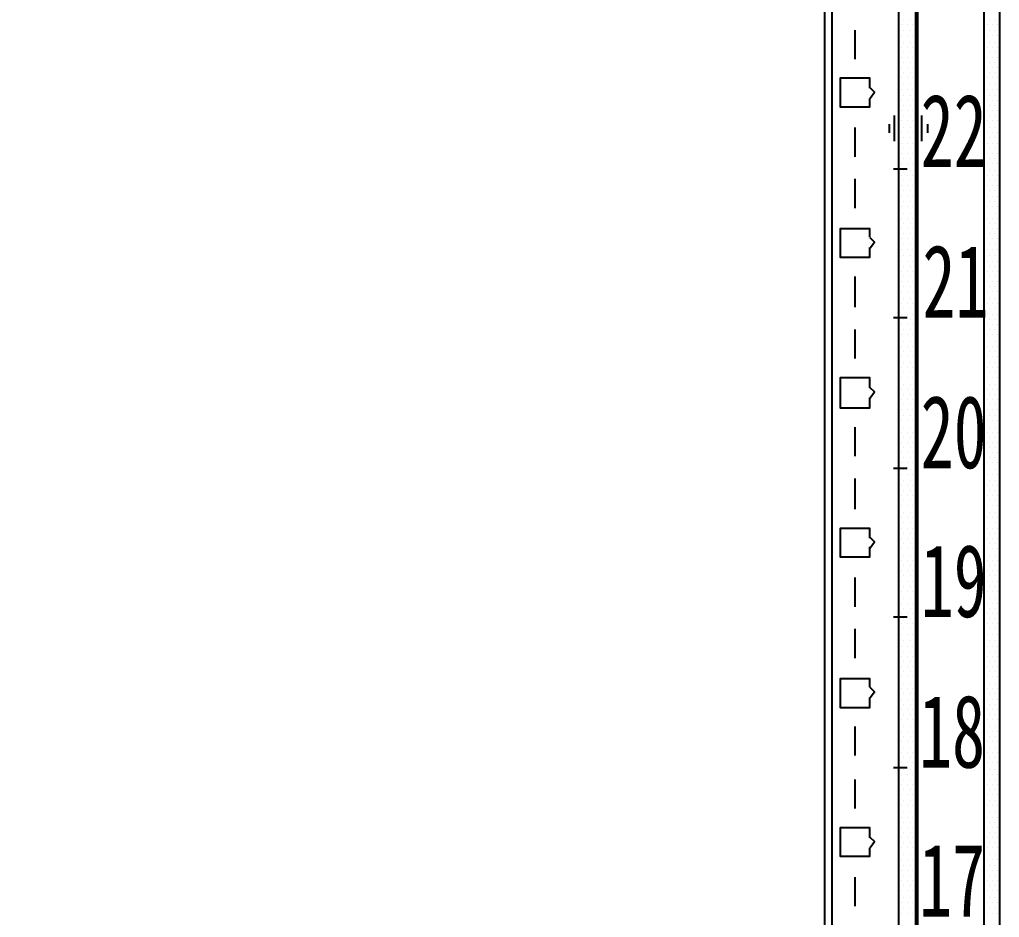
# Model space of a CAD drawing. Header units: metres. Extents: x 17 to 1264, y 17 to 859.
# Drawn here: x 468.4 to 550.9, y 298.6 to 374.1 of the extents above; entities that cross this region are included whole.
import ezdxf

# ---------------------------------------------------------------- set-up
doc = ezdxf.new("R2010")
doc.units = ezdxf.units.M
for name, color, linetype in [('LINES', 7, 'Continuous'), ('POLYLINES', 4, 'Continuous'), ('RECTS', 7, 'Continuous'), ('TEXTS', 3, 'Continuous')]:
    doc.layers.add(name, color=color, linetype=linetype)

msp = doc.modelspace()

# ---------------------------------------------------------------- linework, layer by layer
at = {"layer": 'LINES'}
for p, q in [((536.25, 96.77), (536.25, 692.06)), ((542.87, 374.11), (542.87, 374.11)), ((543.45, 374.11), (543.45, 374.11)), ((543.88, 374.11), (543.88, 374.11)), ((549.64, 374.11), (549.64, 374.11)), ((550.07, 374.11), (550.07, 374.11)), ((550.65, 374.11), (550.65, 374.11)), ((538.77, 373.25), (538.77, 370.8)), ((542.73, 373.68), (542.73, 373.68)), ((542.87, 373.25), (542.87, 373.25)), ((543.16, 373.68), (543.16, 373.68)), ((543.45, 373.25), (543.45, 373.25)), ((543.59, 373.68), (543.59, 373.68)), ((543.88, 373.25), (543.88, 373.25)), ((549.64, 373.25), (549.64, 373.25)), ((549.93, 373.68), (549.93, 373.68)), ((550.07, 373.25), (550.07, 373.25)), ((550.36, 373.68), (550.36, 373.68)), ((550.65, 373.25), (550.65, 373.25)), ((550.79, 373.68), (550.79, 373.68)), ((542.73, 372.82), (542.73, 372.82)), ((542.87, 372.24), (542.87, 372.24)), ((543.16, 372.82), (543.16, 372.82)), ((543.45, 372.24), (543.45, 372.24)), ((543.59, 372.82), (543.59, 372.82)), ((543.88, 372.24), (543.88, 372.24)), ((549.64, 372.24), (549.64, 372.24)), ((549.93, 372.82), (549.93, 372.82)), ((550.07, 372.24), (550.07, 372.24)), ((550.36, 372.82), (550.36, 372.82)), ((550.65, 372.24), (550.65, 372.24)), ((550.79, 372.82), (550.79, 372.82)), ((542.73, 371.81), (542.73, 371.81)), ((542.87, 371.38), (542.87, 371.38)), ((543.16, 371.81), (543.16, 371.81)), ((543.45, 371.38), (543.45, 371.38)), ((543.59, 371.81), (543.59, 371.81)), ((543.88, 371.38), (543.88, 371.38)), ((549.64, 371.38), (549.64, 371.38)), ((549.93, 371.81), (549.93, 371.81)), ((550.07, 371.38), (550.07, 371.38)), ((550.36, 371.81), (550.36, 371.81)), ((550.65, 371.38), (550.65, 371.38)), ((550.79, 371.81), (550.79, 371.81)), ((542.73, 370.94), (542.73, 370.94)), ((542.87, 370.51), (542.87, 370.51)), ((543.16, 370.94), (543.16, 370.94)), ((543.45, 370.51), (543.45, 370.51)), ((543.59, 370.94), (543.59, 370.94)), ((543.88, 370.51), (543.88, 370.51)), ((549.64, 370.51), (549.64, 370.51)), ((549.93, 370.94), (549.93, 370.94)), ((550.07, 370.51), (550.07, 370.51)), ((550.36, 370.94), (550.36, 370.94)), ((550.65, 370.51), (550.65, 370.51)), ((550.79, 370.94), (550.79, 370.94)), ((542.73, 370.08), (542.73, 370.08)), ((542.87, 369.65), (542.87, 369.65)), ((543.16, 370.08), (543.16, 370.08)), ((543.45, 369.65), (543.45, 369.65)), ((543.59, 370.08), (543.59, 370.08)), ((543.88, 369.65), (543.88, 369.65)), ((549.64, 369.65), (549.64, 369.65)), ((549.93, 370.08), (549.93, 370.08)), ((550.07, 369.65), (550.07, 369.65)), ((550.36, 370.08), (550.36, 370.08)), ((550.65, 369.65), (550.65, 369.65)), ((550.79, 370.08), (550.79, 370.08)), ((542.73, 369.22), (542.73, 369.22)), ((543.16, 369.22), (543.16, 369.22)), ((543.59, 369.22), (543.59, 369.22)), ((549.93, 369.22), (549.93, 369.22)), ((550.36, 369.22), (550.36, 369.22)), ((550.79, 369.22), (550.79, 369.22)), ((542.73, 368.21), (542.73, 368.21)), ((542.87, 368.64), (542.87, 368.64)), ((543.16, 368.21), (543.16, 368.21)), ((543.45, 368.64), (543.45, 368.64)), ((543.59, 368.21), (543.59, 368.21)), ((543.88, 368.64), (543.88, 368.64)), ((549.64, 368.64), (549.64, 368.64)), ((549.93, 368.21), (549.93, 368.21)), ((550.07, 368.64), (550.07, 368.64)), ((550.36, 368.21), (550.36, 368.21)), ((550.65, 368.64), (550.65, 368.64)), ((550.79, 368.21), (550.79, 368.21)), ((542.73, 367.34), (542.73, 367.34)), ((542.87, 367.78), (542.87, 367.78)), ((543.16, 367.34), (543.16, 367.34)), ((543.45, 367.78), (543.45, 367.78)), ((543.59, 367.34), (543.59, 367.34)), ((543.88, 367.78), (543.88, 367.78)), ((549.64, 367.78), (549.64, 367.78)), ((549.93, 367.34), (549.93, 367.34)), ((550.07, 367.78), (550.07, 367.78)), ((550.36, 367.34), (550.36, 367.34)), ((550.65, 367.78), (550.65, 367.78)), ((550.79, 367.34), (550.79, 367.34)), ((542.73, 366.48), (542.73, 366.48)), ((542.87, 366.91), (542.87, 366.91)), ((543.16, 366.48), (543.16, 366.48)), ((543.45, 366.91), (543.45, 366.91)), ((543.59, 366.48), (543.59, 366.48)), ((543.88, 366.91), (543.88, 366.91)), ((549.64, 366.91), (549.64, 366.91)), ((549.93, 366.48), (549.93, 366.48)), ((550.07, 366.91), (550.07, 366.91)), ((550.36, 366.48), (550.36, 366.48)), ((550.65, 366.91), (550.65, 366.91)), ((550.79, 366.48), (550.79, 366.48)), ((542.08, 366.05), (542.08, 363.89)), ((542.73, 365.62), (542.73, 365.62)), ((542.87, 366.05), (542.87, 366.05)), ((543.16, 365.62), (543.16, 365.62)), ((543.45, 366.05), (543.45, 366.05)), ((543.59, 365.62), (543.59, 365.62)), ((543.88, 366.05), (543.88, 366.05)), ((544.39, 366.05), (544.39, 363.89)), ((549.64, 366.05), (549.64, 366.05)), ((549.93, 365.62), (549.93, 365.62)), ((550.07, 366.05), (550.07, 366.05)), ((550.36, 365.62), (550.36, 365.62)), ((550.65, 366.05), (550.65, 366.05)), ((550.79, 365.62), (550.79, 365.62)), ((538.77, 365.04), (538.77, 362.59)), ((541.65, 365.33), (541.65, 364.61)), ((542.87, 365.04), (542.87, 365.04)), ((543.45, 365.04), (543.45, 365.04)), ((543.88, 365.04), (543.88, 365.04)), ((544.89, 365.33), (544.89, 364.61)), ((549.64, 365.04), (549.64, 365.04)), ((550.07, 365.04), (550.07, 365.04)), ((550.65, 365.04), (550.65, 365.04)), ((542.73, 364.61), (542.73, 364.61)), ((542.87, 364.18), (542.87, 364.18)), ((543.16, 364.61), (543.16, 364.61)), ((543.45, 364.18), (543.45, 364.18)), ((543.59, 364.61), (543.59, 364.61)), ((543.88, 364.18), (543.88, 364.18)), ((549.64, 364.18), (549.64, 364.18)), ((549.93, 364.61), (549.93, 364.61)), ((550.07, 364.18), (550.07, 364.18)), ((550.36, 364.61), (550.36, 364.61)), ((550.65, 364.18), (550.65, 364.18)), ((550.79, 364.61), (550.79, 364.61)), ((542.73, 363.74), (542.73, 363.74)), ((542.87, 363.31), (542.87, 363.31)), ((543.16, 363.74), (543.16, 363.74)), ((543.45, 363.31), (543.45, 363.31)), ((543.59, 363.74), (543.59, 363.74)), ((543.88, 363.31), (543.88, 363.31)), ((549.64, 363.31), (549.64, 363.31)), ((549.93, 363.74), (549.93, 363.74)), ((550.07, 363.31), (550.07, 363.31)), ((550.36, 363.74), (550.36, 363.74)), ((550.65, 363.31), (550.65, 363.31)), ((550.79, 363.74), (550.79, 363.74)), ((542.73, 362.88), (542.73, 362.88)), ((542.87, 362.45), (542.87, 362.45)), ((543.16, 362.88), (543.16, 362.88)), ((543.45, 362.45), (543.45, 362.45)), ((543.59, 362.88), (543.59, 362.88)), ((543.88, 362.45), (543.88, 362.45)), ((549.64, 362.45), (549.64, 362.45)), ((549.93, 362.88), (549.93, 362.88)), ((550.07, 362.45), (550.07, 362.45)), ((550.36, 362.88), (550.36, 362.88)), ((550.65, 362.45), (550.65, 362.45)), ((550.79, 362.88), (550.79, 362.88)), ((542.01, 361.58), (543.16, 361.58)), ((542.73, 362.02), (542.73, 362.02)), ((542.87, 361.44), (542.87, 361.44)), ((543.16, 362.02), (543.16, 362.02)), ((543.45, 361.44), (543.45, 361.44)), ((543.59, 362.02), (543.59, 362.02)), ((543.88, 361.44), (543.88, 361.44)), ((549.64, 361.44), (549.64, 361.44)), ((549.93, 362.02), (549.93, 362.02)), ((550.07, 361.44), (550.07, 361.44)), ((550.36, 362.02), (550.36, 362.02)), ((550.65, 361.44), (550.65, 361.44)), ((550.79, 362.02), (550.79, 362.02)), ((538.77, 360.72), (538.77, 358.27)), ((542.73, 361.01), (542.73, 361.01)), ((542.87, 360.58), (542.87, 360.58)), ((543.16, 361.01), (543.16, 361.01)), ((543.45, 360.58), (543.45, 360.58)), ((543.59, 361.01), (543.59, 361.01)), ((543.88, 360.58), (543.88, 360.58)), ((549.64, 360.58), (549.64, 360.58)), ((549.93, 361.01), (549.93, 361.01)), ((550.07, 360.58), (550.07, 360.58)), ((550.36, 361.01), (550.36, 361.01)), ((550.65, 360.58), (550.65, 360.58)), ((550.79, 361.01), (550.79, 361.01)), ((542.73, 360.14), (542.73, 360.14)), ((542.87, 359.71), (542.87, 359.71)), ((543.16, 360.14), (543.16, 360.14)), ((543.45, 359.71), (543.45, 359.71)), ((543.59, 360.14), (543.59, 360.14)), ((543.88, 359.71), (543.88, 359.71)), ((549.64, 359.71), (549.64, 359.71)), ((549.93, 360.14), (549.93, 360.14)), ((550.07, 359.71), (550.07, 359.71)), ((550.36, 360.14), (550.36, 360.14)), ((550.65, 359.71), (550.65, 359.71)), ((550.79, 360.14), (550.79, 360.14)), ((542.73, 359.28), (542.73, 359.28)), ((543.16, 359.28), (543.16, 359.28)), ((543.59, 359.28), (543.59, 359.28)), ((549.93, 359.28), (549.93, 359.28)), ((550.36, 359.28), (550.36, 359.28)), ((550.79, 359.28), (550.79, 359.28)), ((542.73, 358.42), (542.73, 358.42)), ((542.87, 358.85), (542.87, 358.85)), ((543.16, 358.42), (543.16, 358.42)), ((543.45, 358.85), (543.45, 358.85)), ((543.59, 358.42), (543.59, 358.42)), ((543.88, 358.85), (543.88, 358.85)), ((549.64, 358.85), (549.64, 358.85)), ((549.93, 358.42), (549.93, 358.42)), ((550.07, 358.85), (550.07, 358.85)), ((550.36, 358.42), (550.36, 358.42)), ((550.65, 358.85), (550.65, 358.85)), ((550.79, 358.42), (550.79, 358.42)), ((542.73, 357.41), (542.73, 357.41)), ((542.87, 357.84), (542.87, 357.84)), ((543.16, 357.41), (543.16, 357.41)), ((543.45, 357.84), (543.45, 357.84)), ((543.59, 357.41), (543.59, 357.41)), ((543.88, 357.84), (543.88, 357.84)), ((549.64, 357.84), (549.64, 357.84)), ((549.93, 357.41), (549.93, 357.41)), ((550.07, 357.84), (550.07, 357.84)), ((550.36, 357.41), (550.36, 357.41)), ((550.65, 357.84), (550.65, 357.84)), ((550.79, 357.41), (550.79, 357.41)), ((542.73, 356.54), (542.73, 356.54)), ((542.87, 356.98), (542.87, 356.98)), ((543.16, 356.54), (543.16, 356.54)), ((543.45, 356.98), (543.45, 356.98)), ((543.59, 356.54), (543.59, 356.54)), ((543.88, 356.98), (543.88, 356.98)), ((549.64, 356.98), (549.64, 356.98)), ((549.93, 356.54), (549.93, 356.54)), ((550.07, 356.98), (550.07, 356.98)), ((550.36, 356.54), (550.36, 356.54)), ((550.65, 356.98), (550.65, 356.98)), ((550.79, 356.54), (550.79, 356.54)), ((542.73, 355.68), (542.73, 355.68)), ((542.87, 356.11), (542.87, 356.11)), ((543.16, 355.68), (543.16, 355.68)), ((543.45, 356.11), (543.45, 356.11)), ((543.59, 355.68), (543.59, 355.68)), ((543.88, 356.11), (543.88, 356.11)), ((549.64, 356.11), (549.64, 356.11)), ((549.93, 355.68), (549.93, 355.68)), ((550.07, 356.11), (550.07, 356.11)), ((550.36, 355.68), (550.36, 355.68)), ((550.65, 356.11), (550.65, 356.11)), ((550.79, 355.68), (550.79, 355.68)), ((542.73, 354.82), (542.73, 354.82)), ((542.87, 355.25), (542.87, 355.25)), ((543.16, 354.82), (543.16, 354.82)), ((543.45, 355.25), (543.45, 355.25)), ((543.59, 354.82), (543.59, 354.82)), ((543.88, 355.25), (543.88, 355.25)), ((549.64, 355.25), (549.64, 355.25)), ((549.93, 354.82), (549.93, 354.82)), ((550.07, 355.25), (550.07, 355.25)), ((550.36, 354.82), (550.36, 354.82)), ((550.65, 355.25), (550.65, 355.25)), ((550.79, 354.82), (550.79, 354.82)), ((542.87, 354.24), (542.87, 354.24)), ((543.45, 354.24), (543.45, 354.24)), ((543.88, 354.24), (543.88, 354.24)), ((549.64, 354.24), (549.64, 354.24)), ((550.07, 354.24), (550.07, 354.24)), ((550.65, 354.24), (550.65, 354.24)), ((542.73, 353.81), (542.73, 353.81)), ((542.87, 353.38), (542.87, 353.38)), ((543.16, 353.81), (543.16, 353.81)), ((543.45, 353.38), (543.45, 353.38)), ((543.59, 353.81), (543.59, 353.81)), ((543.88, 353.38), (543.88, 353.38)), ((549.64, 353.38), (549.64, 353.38)), ((549.93, 353.81), (549.93, 353.81)), ((550.07, 353.38), (550.07, 353.38)), ((550.36, 353.81), (550.36, 353.81)), ((550.65, 353.38), (550.65, 353.38)), ((550.79, 353.81), (550.79, 353.81)), ((538.77, 352.51), (538.77, 349.92)), ((542.73, 352.94), (542.73, 352.94)), ((542.87, 352.51), (542.87, 352.51)), ((543.16, 352.94), (543.16, 352.94)), ((543.45, 352.51), (543.45, 352.51)), ((543.59, 352.94), (543.59, 352.94)), ((543.88, 352.51), (543.88, 352.51)), ((549.64, 352.51), (549.64, 352.51)), ((549.93, 352.94), (549.93, 352.94)), ((550.07, 352.51), (550.07, 352.51)), ((550.36, 352.94), (550.36, 352.94)), ((550.65, 352.51), (550.65, 352.51)), ((550.79, 352.94), (550.79, 352.94)), ((542.73, 352.08), (542.73, 352.08)), ((542.87, 351.65), (542.87, 351.65)), ((543.16, 352.08), (543.16, 352.08)), ((543.45, 351.65), (543.45, 351.65)), ((543.59, 352.08), (543.59, 352.08)), ((543.88, 351.65), (543.88, 351.65)), ((549.64, 351.65), (549.64, 351.65)), ((549.93, 352.08), (549.93, 352.08)), ((550.07, 351.65), (550.07, 351.65)), ((550.36, 352.08), (550.36, 352.08)), ((550.65, 351.65), (550.65, 351.65)), ((550.79, 352.08), (550.79, 352.08)), ((542.73, 351.22), (542.73, 351.22)), ((542.87, 350.64), (542.87, 350.64)), ((543.16, 351.22), (543.16, 351.22)), ((543.45, 350.64), (543.45, 350.64)), ((543.59, 351.22), (543.59, 351.22)), ((543.88, 350.64), (543.88, 350.64)), ((549.64, 350.64), (549.64, 350.64)), ((549.93, 351.22), (549.93, 351.22)), ((550.07, 350.64), (550.07, 350.64)), ((550.36, 351.22), (550.36, 351.22)), ((550.65, 350.64), (550.65, 350.64)), ((550.79, 351.22), (550.79, 351.22)), ((542.73, 350.21), (542.73, 350.21)), ((543.16, 350.21), (543.16, 350.21)), ((543.59, 350.21), (543.59, 350.21)), ((549.93, 350.21), (549.93, 350.21)), ((550.36, 350.21), (550.36, 350.21)), ((550.79, 350.21), (550.79, 350.21)), ((542.01, 349.06), (543.16, 349.06)), ((542.73, 349.34), (542.73, 349.34)), ((542.87, 349.78), (542.87, 349.78)), ((543.16, 349.34), (543.16, 349.34)), ((543.45, 349.78), (543.45, 349.78)), ((543.59, 349.34), (543.59, 349.34)), ((543.88, 349.78), (543.88, 349.78)), ((549.64, 349.78), (549.64, 349.78)), ((549.93, 349.34), (549.93, 349.34)), ((550.07, 349.78), (550.07, 349.78)), ((550.36, 349.34), (550.36, 349.34)), ((550.65, 349.78), (550.65, 349.78)), ((550.79, 349.34), (550.79, 349.34)), ((542.73, 348.48), (542.73, 348.48)), ((542.87, 348.91), (542.87, 348.91)), ((543.16, 348.48), (543.16, 348.48)), ((543.45, 348.91), (543.45, 348.91)), ((543.59, 348.48), (543.59, 348.48)), ((543.88, 348.91), (543.88, 348.91)), ((549.64, 348.91), (549.64, 348.91)), ((549.93, 348.48), (549.93, 348.48)), ((550.07, 348.91), (550.07, 348.91)), ((550.36, 348.48), (550.36, 348.48)), ((550.65, 348.91), (550.65, 348.91)), ((550.79, 348.48), (550.79, 348.48)), ((538.77, 348.05), (538.77, 345.6)), ((542.73, 347.62), (542.73, 347.62)), ((542.87, 348.05), (542.87, 348.05)), ((543.16, 347.62), (543.16, 347.62)), ((543.45, 348.05), (543.45, 348.05)), ((543.59, 347.62), (543.59, 347.62)), ((543.88, 348.05), (543.88, 348.05)), ((549.64, 348.05), (549.64, 348.05)), ((549.93, 347.62), (549.93, 347.62)), ((550.07, 348.05), (550.07, 348.05)), ((550.36, 347.62), (550.36, 347.62)), ((550.65, 348.05), (550.65, 348.05)), ((550.79, 347.62), (550.79, 347.62)), ((542.73, 346.61), (542.73, 346.61)), ((542.87, 347.04), (542.87, 347.04)), ((543.16, 346.61), (543.16, 346.61)), ((543.45, 347.04), (543.45, 347.04)), ((543.59, 346.61), (543.59, 346.61)), ((543.88, 347.04), (543.88, 347.04)), ((549.64, 347.04), (549.64, 347.04)), ((549.93, 346.61), (549.93, 346.61)), ((550.07, 347.04), (550.07, 347.04)), ((550.36, 346.61), (550.36, 346.61)), ((550.65, 347.04), (550.65, 347.04)), ((550.79, 346.61), (550.79, 346.61)), ((542.73, 345.74), (542.73, 345.74)), ((542.87, 346.18), (542.87, 346.18)), ((543.16, 345.74), (543.16, 345.74)), ((543.45, 346.18), (543.45, 346.18)), ((543.59, 345.74), (543.59, 345.74)), ((543.88, 346.18), (543.88, 346.18)), ((549.64, 346.18), (549.64, 346.18)), ((549.93, 345.74), (549.93, 345.74)), ((550.07, 346.18), (550.07, 346.18)), ((550.36, 345.74), (550.36, 345.74)), ((550.65, 346.18), (550.65, 346.18)), ((550.79, 345.74), (550.79, 345.74)), ((542.73, 344.88), (542.73, 344.88)), ((542.87, 345.31), (542.87, 345.31)), ((543.16, 344.88), (543.16, 344.88)), ((543.45, 345.31), (543.45, 345.31)), ((543.59, 344.88), (543.59, 344.88)), ((543.88, 345.31), (543.88, 345.31)), ((549.64, 345.31), (549.64, 345.31)), ((549.93, 344.88), (549.93, 344.88)), ((550.07, 345.31), (550.07, 345.31)), ((550.36, 344.88), (550.36, 344.88)), ((550.65, 345.31), (550.65, 345.31)), ((550.79, 344.88), (550.79, 344.88)), ((542.87, 344.45), (542.87, 344.45)), ((543.45, 344.45), (543.45, 344.45)), ((543.88, 344.45), (543.88, 344.45)), ((549.64, 344.45), (549.64, 344.45)), ((550.07, 344.45), (550.07, 344.45)), ((550.65, 344.45), (550.65, 344.45)), ((542.73, 344.02), (542.73, 344.02)), ((542.87, 343.44), (542.87, 343.44)), ((543.16, 344.02), (543.16, 344.02)), ((543.45, 343.44), (543.45, 343.44)), ((543.59, 344.02), (543.59, 344.02)), ((543.88, 343.44), (543.88, 343.44)), ((549.64, 343.44), (549.64, 343.44)), ((549.93, 344.02), (549.93, 344.02)), ((550.07, 343.44), (550.07, 343.44)), ((550.36, 344.02), (550.36, 344.02)), ((550.65, 343.44), (550.65, 343.44)), ((550.79, 344.02), (550.79, 344.02)), ((542.73, 343.01), (542.73, 343.01)), ((542.87, 342.58), (542.87, 342.58)), ((543.16, 343.01), (543.16, 343.01)), ((543.45, 342.58), (543.45, 342.58)), ((543.59, 343.01), (543.59, 343.01)), ((543.88, 342.58), (543.88, 342.58)), ((549.64, 342.58), (549.64, 342.58)), ((549.93, 343.01), (549.93, 343.01)), ((550.07, 342.58), (550.07, 342.58)), ((550.36, 343.01), (550.36, 343.01)), ((550.65, 342.58), (550.65, 342.58)), ((550.79, 343.01), (550.79, 343.01)), ((542.73, 342.14), (542.73, 342.14)), ((542.87, 341.71), (542.87, 341.71)), ((543.16, 342.14), (543.16, 342.14)), ((543.45, 341.71), (543.45, 341.71)), ((543.59, 342.14), (543.59, 342.14)), ((543.88, 341.71), (543.88, 341.71)), ((549.64, 341.71), (549.64, 341.71)), ((549.93, 342.14), (549.93, 342.14)), ((550.07, 341.71), (550.07, 341.71)), ((550.36, 342.14), (550.36, 342.14)), ((550.65, 341.71), (550.65, 341.71)), ((550.79, 342.14), (550.79, 342.14)), ((542.73, 341.28), (542.73, 341.28)), ((542.87, 340.85), (542.87, 340.85)), ((543.16, 341.28), (543.16, 341.28)), ((543.45, 340.85), (543.45, 340.85)), ((543.59, 341.28), (543.59, 341.28)), ((543.88, 340.85), (543.88, 340.85)), ((549.64, 340.85), (549.64, 340.85)), ((549.93, 341.28), (549.93, 341.28)), ((550.07, 340.85), (550.07, 340.85)), ((550.36, 341.28), (550.36, 341.28)), ((550.65, 340.85), (550.65, 340.85)), ((550.79, 341.28), (550.79, 341.28)), ((542.73, 340.42), (542.73, 340.42)), ((543.16, 340.42), (543.16, 340.42)), ((543.59, 340.42), (543.59, 340.42)), ((549.93, 340.42), (549.93, 340.42)), ((550.36, 340.42), (550.36, 340.42)), ((550.79, 340.42), (550.79, 340.42)), ((538.77, 339.84), (538.77, 337.39)), ((542.73, 339.41), (542.73, 339.41)), ((542.87, 339.84), (542.87, 339.84)), ((543.16, 339.41), (543.16, 339.41)), ((543.45, 339.84), (543.45, 339.84)), ((543.59, 339.41), (543.59, 339.41)), ((543.88, 339.84), (543.88, 339.84)), ((549.64, 339.84), (549.64, 339.84)), ((549.93, 339.41), (549.93, 339.41)), ((550.07, 339.84), (550.07, 339.84)), ((550.36, 339.41), (550.36, 339.41)), ((550.65, 339.84), (550.65, 339.84)), ((550.79, 339.41), (550.79, 339.41)), ((542.73, 338.54), (542.73, 338.54)), ((542.87, 338.98), (542.87, 338.98)), ((543.16, 338.54), (543.16, 338.54)), ((543.45, 338.98), (543.45, 338.98)), ((543.59, 338.54), (543.59, 338.54)), ((543.88, 338.98), (543.88, 338.98)), ((549.64, 338.98), (549.64, 338.98)), ((549.93, 338.54), (549.93, 338.54)), ((550.07, 338.98), (550.07, 338.98)), ((550.36, 338.54), (550.36, 338.54)), ((550.65, 338.98), (550.65, 338.98)), ((550.79, 338.54), (550.79, 338.54)), ((542.73, 337.68), (542.73, 337.68)), ((542.87, 338.11), (542.87, 338.11)), ((543.16, 337.68), (543.16, 337.68)), ((543.45, 338.11), (543.45, 338.11)), ((543.59, 337.68), (543.59, 337.68)), ((543.88, 338.11), (543.88, 338.11)), ((549.64, 338.11), (549.64, 338.11)), ((549.93, 337.68), (549.93, 337.68)), ((550.07, 338.11), (550.07, 338.11)), ((550.36, 337.68), (550.36, 337.68)), ((550.65, 338.11), (550.65, 338.11)), ((550.79, 337.68), (550.79, 337.68)), ((542.73, 336.82), (542.73, 336.82)), ((542.87, 337.25), (542.87, 337.25)), ((543.16, 336.82), (543.16, 336.82)), ((543.45, 337.25), (543.45, 337.25)), ((543.59, 336.82), (543.59, 336.82)), ((543.88, 337.25), (543.88, 337.25)), ((549.64, 337.25), (549.64, 337.25)), ((549.93, 336.82), (549.93, 336.82)), ((550.07, 337.25), (550.07, 337.25)), ((550.36, 336.82), (550.36, 336.82)), ((550.65, 337.25), (550.65, 337.25)), ((550.79, 336.82), (550.79, 336.82)), ((542.01, 336.38), (543.16, 336.38)), ((542.73, 335.81), (542.73, 335.81)), ((542.87, 336.24), (542.87, 336.24)), ((543.16, 335.81), (543.16, 335.81)), ((543.45, 336.24), (543.45, 336.24)), ((543.59, 335.81), (543.59, 335.81)), ((543.88, 336.24), (543.88, 336.24)), ((549.64, 336.24), (549.64, 336.24)), ((549.93, 335.81), (549.93, 335.81)), ((550.07, 336.24), (550.07, 336.24)), ((550.36, 335.81), (550.36, 335.81)), ((550.65, 336.24), (550.65, 336.24)), ((550.79, 335.81), (550.79, 335.81)), ((538.77, 335.52), (538.77, 332.93)), ((542.87, 335.38), (542.87, 335.38)), ((543.45, 335.38), (543.45, 335.38)), ((543.88, 335.38), (543.88, 335.38)), ((549.64, 335.38), (549.64, 335.38)), ((550.07, 335.38), (550.07, 335.38)), ((550.65, 335.38), (550.65, 335.38)), ((542.73, 334.94), (542.73, 334.94)), ((542.87, 334.51), (542.87, 334.51)), ((543.16, 334.94), (543.16, 334.94)), ((543.45, 334.51), (543.45, 334.51)), ((543.59, 334.94), (543.59, 334.94)), ((543.88, 334.51), (543.88, 334.51)), ((549.64, 334.51), (549.64, 334.51)), ((549.93, 334.94), (549.93, 334.94)), ((550.07, 334.51), (550.07, 334.51)), ((550.36, 334.94), (550.36, 334.94)), ((550.65, 334.51), (550.65, 334.51)), ((550.79, 334.94), (550.79, 334.94)), ((542.73, 334.08), (542.73, 334.08)), ((542.87, 333.65), (542.87, 333.65)), ((543.16, 334.08), (543.16, 334.08)), ((543.45, 333.65), (543.45, 333.65)), ((543.59, 334.08), (543.59, 334.08)), ((543.88, 333.65), (543.88, 333.65)), ((549.64, 333.65), (549.64, 333.65)), ((549.93, 334.08), (549.93, 334.08)), ((550.07, 333.65), (550.07, 333.65)), ((550.36, 334.08), (550.36, 334.08)), ((550.65, 333.65), (550.65, 333.65)), ((550.79, 334.08), (550.79, 334.08)), ((542.73, 333.22), (542.73, 333.22)), ((542.87, 332.64), (542.87, 332.64)), ((543.16, 333.22), (543.16, 333.22)), ((543.45, 332.64), (543.45, 332.64)), ((543.59, 333.22), (543.59, 333.22)), ((543.88, 332.64), (543.88, 332.64)), ((549.64, 332.64), (549.64, 332.64)), ((549.93, 333.22), (549.93, 333.22)), ((550.07, 332.64), (550.07, 332.64)), ((550.36, 333.22), (550.36, 333.22)), ((550.65, 332.64), (550.65, 332.64)), ((550.79, 333.22), (550.79, 333.22)), ((542.73, 332.21), (542.73, 332.21)), ((542.87, 331.78), (542.87, 331.78)), ((543.16, 332.21), (543.16, 332.21)), ((543.45, 331.78), (543.45, 331.78)), ((543.59, 332.21), (543.59, 332.21)), ((543.88, 331.78), (543.88, 331.78)), ((549.64, 331.78), (549.64, 331.78)), ((549.93, 332.21), (549.93, 332.21)), ((550.07, 331.78), (550.07, 331.78)), ((550.36, 332.21), (550.36, 332.21)), ((550.65, 331.78), (550.65, 331.78)), ((550.79, 332.21), (550.79, 332.21)), ((542.73, 331.34), (542.73, 331.34)), ((542.87, 330.91), (542.87, 330.91)), ((543.16, 331.34), (543.16, 331.34)), ((543.45, 330.91), (543.45, 330.91)), ((543.59, 331.34), (543.59, 331.34)), ((543.88, 330.91), (543.88, 330.91)), ((549.64, 330.91), (549.64, 330.91)), ((549.93, 331.34), (549.93, 331.34)), ((550.07, 330.91), (550.07, 330.91)), ((550.36, 331.34), (550.36, 331.34)), ((550.65, 330.91), (550.65, 330.91)), ((550.79, 331.34), (550.79, 331.34)), ((542.73, 330.48), (542.73, 330.48)), ((542.87, 330.05), (542.87, 330.05)), ((543.16, 330.48), (543.16, 330.48)), ((543.45, 330.05), (543.45, 330.05)), ((543.59, 330.48), (543.59, 330.48)), ((543.88, 330.05), (543.88, 330.05)), ((549.64, 330.05), (549.64, 330.05)), ((549.93, 330.48), (549.93, 330.48)), ((550.07, 330.05), (550.07, 330.05)), ((550.36, 330.48), (550.36, 330.48)), ((550.65, 330.05), (550.65, 330.05)), ((550.79, 330.48), (550.79, 330.48)), ((542.73, 329.62), (542.73, 329.62)), ((543.16, 329.62), (543.16, 329.62)), ((543.59, 329.62), (543.59, 329.62)), ((549.93, 329.62), (549.93, 329.62)), ((550.36, 329.62), (550.36, 329.62)), ((550.79, 329.62), (550.79, 329.62)), ((542.73, 328.61), (542.73, 328.61)), ((542.87, 329.04), (542.87, 329.04)), ((543.16, 328.61), (543.16, 328.61)), ((543.45, 329.04), (543.45, 329.04)), ((543.59, 328.61), (543.59, 328.61)), ((543.88, 329.04), (543.88, 329.04)), ((549.64, 329.04), (549.64, 329.04)), ((549.93, 328.61), (549.93, 328.61)), ((550.07, 329.04), (550.07, 329.04)), ((550.36, 328.61), (550.36, 328.61)), ((550.65, 329.04), (550.65, 329.04)), ((550.79, 328.61), (550.79, 328.61)), ((542.73, 327.74), (542.73, 327.74)), ((542.87, 328.18), (542.87, 328.18)), ((543.16, 327.74), (543.16, 327.74)), ((543.45, 328.18), (543.45, 328.18)), ((543.59, 327.74), (543.59, 327.74)), ((543.88, 328.18), (543.88, 328.18)), ((549.64, 328.18), (549.64, 328.18)), ((549.93, 327.74), (549.93, 327.74)), ((550.07, 328.18), (550.07, 328.18)), ((550.36, 327.74), (550.36, 327.74)), ((550.65, 328.18), (550.65, 328.18)), ((550.79, 327.74), (550.79, 327.74)), ((538.77, 327.17), (538.77, 324.72)), ((542.73, 326.88), (542.73, 326.88)), ((542.87, 327.31), (542.87, 327.31)), ((543.16, 326.88), (543.16, 326.88)), ((543.45, 327.31), (543.45, 327.31)), ((543.59, 326.88), (543.59, 326.88)), ((543.88, 327.31), (543.88, 327.31)), ((549.64, 327.31), (549.64, 327.31)), ((549.93, 326.88), (549.93, 326.88)), ((550.07, 327.31), (550.07, 327.31)), ((550.36, 326.88), (550.36, 326.88)), ((550.65, 327.31), (550.65, 327.31)), ((550.79, 326.88), (550.79, 326.88)), ((542.73, 326.02), (542.73, 326.02)), ((542.87, 326.45), (542.87, 326.45)), ((543.16, 326.02), (543.16, 326.02)), ((543.45, 326.45), (543.45, 326.45)), ((543.59, 326.02), (543.59, 326.02)), ((543.88, 326.45), (543.88, 326.45)), ((549.64, 326.45), (549.64, 326.45)), ((549.93, 326.02), (549.93, 326.02)), ((550.07, 326.45), (550.07, 326.45)), ((550.36, 326.02), (550.36, 326.02)), ((550.65, 326.45), (550.65, 326.45)), ((550.79, 326.02), (550.79, 326.02)), ((542.87, 325.44), (542.87, 325.44)), ((543.45, 325.44), (543.45, 325.44)), ((543.88, 325.44), (543.88, 325.44)), ((549.64, 325.44), (549.64, 325.44)), ((550.07, 325.44), (550.07, 325.44)), ((550.65, 325.44), (550.65, 325.44)), ((542.73, 325.01), (542.73, 325.01)), ((542.87, 324.58), (542.87, 324.58)), ((543.16, 325.01), (543.16, 325.01)), ((543.45, 324.58), (543.45, 324.58)), ((543.59, 325.01), (543.59, 325.01)), ((543.88, 324.58), (543.88, 324.58)), ((549.64, 324.58), (549.64, 324.58)), ((549.93, 325.01), (549.93, 325.01)), ((550.07, 324.58), (550.07, 324.58)), ((550.36, 325.01), (550.36, 325.01)), ((550.65, 324.58), (550.65, 324.58)), ((550.79, 325.01), (550.79, 325.01)), ((542.01, 323.86), (543.16, 323.86)), ((542.73, 324.14), (542.73, 324.14)), ((542.87, 323.71), (542.87, 323.71)), ((543.16, 324.14), (543.16, 324.14)), ((543.45, 323.71), (543.45, 323.71)), ((543.59, 324.14), (543.59, 324.14)), ((543.88, 323.71), (543.88, 323.71)), ((549.64, 323.71), (549.64, 323.71)), ((549.93, 324.14), (549.93, 324.14)), ((550.07, 323.71), (550.07, 323.71)), ((550.36, 324.14), (550.36, 324.14)), ((550.65, 323.71), (550.65, 323.71)), ((550.79, 324.14), (550.79, 324.14)), ((538.77, 322.85), (538.77, 320.4)), ((542.73, 323.28), (542.73, 323.28)), ((542.87, 322.85), (542.87, 322.85)), ((543.16, 323.28), (543.16, 323.28)), ((543.45, 322.85), (543.45, 322.85)), ((543.59, 323.28), (543.59, 323.28)), ((543.88, 322.85), (543.88, 322.85)), ((549.64, 322.85), (549.64, 322.85)), ((549.93, 323.28), (549.93, 323.28)), ((550.07, 322.85), (550.07, 322.85)), ((550.36, 323.28), (550.36, 323.28)), ((550.65, 322.85), (550.65, 322.85)), ((550.79, 323.28), (550.79, 323.28)), ((542.73, 322.42), (542.73, 322.42)), ((542.87, 321.84), (542.87, 321.84)), ((543.16, 322.42), (543.16, 322.42)), ((543.45, 321.84), (543.45, 321.84)), ((543.59, 322.42), (543.59, 322.42)), ((543.88, 321.84), (543.88, 321.84)), ((549.64, 321.84), (549.64, 321.84)), ((549.93, 322.42), (549.93, 322.42)), ((550.07, 321.84), (550.07, 321.84)), ((550.36, 322.42), (550.36, 322.42)), ((550.65, 321.84), (550.65, 321.84)), ((550.79, 322.42), (550.79, 322.42)), ((542.73, 321.41), (542.73, 321.41)), ((542.87, 320.98), (542.87, 320.98)), ((543.16, 321.41), (543.16, 321.41)), ((543.45, 320.98), (543.45, 320.98)), ((543.59, 321.41), (543.59, 321.41)), ((543.88, 320.98), (543.88, 320.98)), ((549.64, 320.98), (549.64, 320.98)), ((549.93, 321.41), (549.93, 321.41)), ((550.07, 320.98), (550.07, 320.98)), ((550.36, 321.41), (550.36, 321.41)), ((550.65, 320.98), (550.65, 320.98)), ((550.79, 321.41), (550.79, 321.41)), ((542.73, 320.54), (542.73, 320.54)), ((542.87, 320.11), (542.87, 320.11)), ((543.16, 320.54), (543.16, 320.54)), ((543.45, 320.11), (543.45, 320.11)), ((543.59, 320.54), (543.59, 320.54)), ((543.88, 320.11), (543.88, 320.11)), ((549.64, 320.11), (549.64, 320.11)), ((549.93, 320.54), (549.93, 320.54)), ((550.07, 320.11), (550.07, 320.11)), ((550.36, 320.54), (550.36, 320.54)), ((550.65, 320.11), (550.65, 320.11)), ((550.79, 320.54), (550.79, 320.54)), ((542.73, 319.68), (542.73, 319.68)), ((543.16, 319.68), (543.16, 319.68)), ((543.59, 319.68), (543.59, 319.68)), ((549.93, 319.68), (549.93, 319.68)), ((550.36, 319.68), (550.36, 319.68)), ((550.79, 319.68), (550.79, 319.68)), ((542.73, 318.82), (542.73, 318.82)), ((542.87, 319.25), (542.87, 319.25)), ((543.16, 318.82), (543.16, 318.82)), ((543.45, 319.25), (543.45, 319.25)), ((543.59, 318.82), (543.59, 318.82)), ((543.88, 319.25), (543.88, 319.25)), ((549.64, 319.25), (549.64, 319.25)), ((549.93, 318.82), (549.93, 318.82)), ((550.07, 319.25), (550.07, 319.25)), ((550.36, 318.82), (550.36, 318.82)), ((550.65, 319.25), (550.65, 319.25)), ((550.79, 318.82), (550.79, 318.82)), ((542.73, 317.81), (542.73, 317.81)), ((542.87, 318.24), (542.87, 318.24)), ((543.16, 317.81), (543.16, 317.81)), ((543.45, 318.24), (543.45, 318.24)), ((543.59, 317.81), (543.59, 317.81)), ((543.88, 318.24), (543.88, 318.24)), ((549.64, 318.24), (549.64, 318.24)), ((549.93, 317.81), (549.93, 317.81)), ((550.07, 318.24), (550.07, 318.24)), ((550.36, 317.81), (550.36, 317.81)), ((550.65, 318.24), (550.65, 318.24)), ((550.79, 317.81), (550.79, 317.81)), ((542.73, 316.94), (542.73, 316.94)), ((542.87, 317.38), (542.87, 317.38)), ((543.16, 316.94), (543.16, 316.94)), ((543.45, 317.38), (543.45, 317.38)), ((543.59, 316.94), (543.59, 316.94)), ((543.88, 317.38), (543.88, 317.38)), ((549.64, 317.38), (549.64, 317.38)), ((549.93, 316.94), (549.93, 316.94)), ((550.07, 317.38), (550.07, 317.38)), ((550.36, 316.94), (550.36, 316.94)), ((550.65, 317.38), (550.65, 317.38)), ((550.79, 316.94), (550.79, 316.94)), ((542.73, 316.08), (542.73, 316.08)), ((542.87, 316.51), (542.87, 316.51)), ((543.16, 316.08), (543.16, 316.08)), ((543.45, 316.51), (543.45, 316.51)), ((543.59, 316.08), (543.59, 316.08)), ((543.88, 316.51), (543.88, 316.51)), ((549.64, 316.51), (549.64, 316.51)), ((549.93, 316.08), (549.93, 316.08)), ((550.07, 316.51), (550.07, 316.51)), ((550.36, 316.08), (550.36, 316.08)), ((550.65, 316.51), (550.65, 316.51)), ((550.79, 316.08), (550.79, 316.08)), ((542.73, 315.22), (542.73, 315.22)), ((542.87, 315.65), (542.87, 315.65)), ((543.16, 315.22), (543.16, 315.22)), ((543.45, 315.65), (543.45, 315.65)), ((543.59, 315.22), (543.59, 315.22)), ((543.88, 315.65), (543.88, 315.65)), ((549.64, 315.65), (549.64, 315.65)), ((549.93, 315.22), (549.93, 315.22)), ((550.07, 315.65), (550.07, 315.65)), ((550.36, 315.22), (550.36, 315.22)), ((550.65, 315.65), (550.65, 315.65)), ((550.79, 315.22), (550.79, 315.22)), ((538.77, 314.64), (538.77, 312.19)), ((542.87, 314.64), (542.87, 314.64)), ((543.45, 314.64), (543.45, 314.64)), ((543.88, 314.64), (543.88, 314.64)), ((549.64, 314.64), (549.64, 314.64)), ((550.07, 314.64), (550.07, 314.64)), ((550.65, 314.64), (550.65, 314.64)), ((542.73, 314.21), (542.73, 314.21)), ((542.87, 313.78), (542.87, 313.78)), ((543.16, 314.21), (543.16, 314.21)), ((543.45, 313.78), (543.45, 313.78)), ((543.59, 314.21), (543.59, 314.21)), ((543.88, 313.78), (543.88, 313.78)), ((549.64, 313.78), (549.64, 313.78)), ((549.93, 314.21), (549.93, 314.21)), ((550.07, 313.78), (550.07, 313.78)), ((550.36, 314.21), (550.36, 314.21)), ((550.65, 313.78), (550.65, 313.78)), ((550.79, 314.21), (550.79, 314.21)), ((542.73, 313.34), (542.73, 313.34)), ((542.87, 312.91), (542.87, 312.91)), ((543.16, 313.34), (543.16, 313.34)), ((543.45, 312.91), (543.45, 312.91)), ((543.59, 313.34), (543.59, 313.34)), ((543.88, 312.91), (543.88, 312.91)), ((549.64, 312.91), (549.64, 312.91)), ((549.93, 313.34), (549.93, 313.34)), ((550.07, 312.91), (550.07, 312.91)), ((550.36, 313.34), (550.36, 313.34)), ((550.65, 312.91), (550.65, 312.91)), ((550.79, 313.34), (550.79, 313.34)), ((542.73, 312.48), (542.73, 312.48)), ((542.87, 312.05), (542.87, 312.05)), ((543.16, 312.48), (543.16, 312.48)), ((543.45, 312.05), (543.45, 312.05)), ((543.59, 312.48), (543.59, 312.48)), ((543.88, 312.05), (543.88, 312.05)), ((549.64, 312.05), (549.64, 312.05)), ((549.93, 312.48), (549.93, 312.48)), ((550.07, 312.05), (550.07, 312.05)), ((550.36, 312.48), (550.36, 312.48)), ((550.65, 312.05), (550.65, 312.05)), ((550.79, 312.48), (550.79, 312.48)), ((542.01, 311.18), (543.16, 311.18)), ((542.73, 311.62), (542.73, 311.62)), ((542.87, 311.04), (542.87, 311.04)), ((543.16, 311.62), (543.16, 311.62)), ((543.45, 311.04), (543.45, 311.04)), ((543.59, 311.62), (543.59, 311.62)), ((543.88, 311.04), (543.88, 311.04)), ((549.64, 311.04), (549.64, 311.04)), ((549.93, 311.62), (549.93, 311.62)), ((550.07, 311.04), (550.07, 311.04)), ((550.36, 311.62), (550.36, 311.62)), ((550.65, 311.04), (550.65, 311.04)), ((550.79, 311.62), (550.79, 311.62)), ((542.73, 310.61), (542.73, 310.61)), ((543.16, 310.61), (543.16, 310.61)), ((543.59, 310.61), (543.59, 310.61)), ((549.93, 310.61), (549.93, 310.61)), ((550.36, 310.61), (550.36, 310.61)), ((550.79, 310.61), (550.79, 310.61)), ((538.77, 310.18), (538.77, 307.73)), ((542.73, 309.74), (542.73, 309.74)), ((542.87, 310.18), (542.87, 310.18)), ((543.16, 309.74), (543.16, 309.74)), ((543.45, 310.18), (543.45, 310.18)), ((543.59, 309.74), (543.59, 309.74)), ((543.88, 310.18), (543.88, 310.18)), ((549.64, 310.18), (549.64, 310.18)), ((549.93, 309.74), (549.93, 309.74)), ((550.07, 310.18), (550.07, 310.18)), ((550.36, 309.74), (550.36, 309.74)), ((550.65, 310.18), (550.65, 310.18)), ((550.79, 309.74), (550.79, 309.74)), ((542.73, 308.88), (542.73, 308.88)), ((542.87, 309.31), (542.87, 309.31)), ((543.16, 308.88), (543.16, 308.88)), ((543.45, 309.31), (543.45, 309.31)), ((543.59, 308.88), (543.59, 308.88)), ((543.88, 309.31), (543.88, 309.31)), ((549.64, 309.31), (549.64, 309.31)), ((549.93, 308.88), (549.93, 308.88)), ((550.07, 309.31), (550.07, 309.31)), ((550.36, 308.88), (550.36, 308.88)), ((550.65, 309.31), (550.65, 309.31)), ((550.79, 308.88), (550.79, 308.88)), ((542.73, 308.02), (542.73, 308.02)), ((542.87, 308.45), (542.87, 308.45)), ((543.16, 308.02), (543.16, 308.02)), ((543.45, 308.45), (543.45, 308.45)), ((543.59, 308.02), (543.59, 308.02)), ((543.88, 308.45), (543.88, 308.45)), ((549.64, 308.45), (549.64, 308.45)), ((549.93, 308.02), (549.93, 308.02)), ((550.07, 308.45), (550.07, 308.45)), ((550.36, 308.02), (550.36, 308.02)), ((550.65, 308.45), (550.65, 308.45)), ((550.79, 308.02), (550.79, 308.02)), ((542.73, 307.01), (542.73, 307.01)), ((542.87, 307.44), (542.87, 307.44)), ((543.16, 307.01), (543.16, 307.01)), ((543.45, 307.44), (543.45, 307.44)), ((543.59, 307.01), (543.59, 307.01)), ((543.88, 307.44), (543.88, 307.44)), ((549.64, 307.44), (549.64, 307.44)), ((549.93, 307.01), (549.93, 307.01)), ((550.07, 307.44), (550.07, 307.44)), ((550.36, 307.01), (550.36, 307.01)), ((550.65, 307.44), (550.65, 307.44)), ((550.79, 307.01), (550.79, 307.01)), ((542.73, 306.14), (542.73, 306.14)), ((542.87, 306.58), (542.87, 306.58)), ((543.16, 306.14), (543.16, 306.14)), ((543.45, 306.58), (543.45, 306.58)), ((543.59, 306.14), (543.59, 306.14)), ((543.88, 306.58), (543.88, 306.58)), ((549.64, 306.58), (549.64, 306.58)), ((549.93, 306.14), (549.93, 306.14)), ((550.07, 306.58), (550.07, 306.58)), ((550.36, 306.14), (550.36, 306.14)), ((550.65, 306.58), (550.65, 306.58)), ((550.79, 306.14), (550.79, 306.14)), ((542.73, 305.28), (542.73, 305.28)), ((542.87, 305.71), (542.87, 305.71)), ((543.16, 305.28), (543.16, 305.28)), ((543.45, 305.71), (543.45, 305.71)), ((543.59, 305.28), (543.59, 305.28)), ((543.88, 305.71), (543.88, 305.71)), ((549.64, 305.71), (549.64, 305.71)), ((549.93, 305.28), (549.93, 305.28)), ((550.07, 305.71), (550.07, 305.71)), ((550.36, 305.28), (550.36, 305.28)), ((550.65, 305.71), (550.65, 305.71)), ((550.79, 305.28), (550.79, 305.28)), ((542.87, 304.85), (542.87, 304.85)), ((543.45, 304.85), (543.45, 304.85)), ((543.88, 304.85), (543.88, 304.85)), ((549.64, 304.85), (549.64, 304.85)), ((550.07, 304.85), (550.07, 304.85)), ((550.65, 304.85), (550.65, 304.85)), ((542.73, 304.42), (542.73, 304.42)), ((542.87, 303.84), (542.87, 303.84)), ((543.16, 304.42), (543.16, 304.42)), ((543.45, 303.84), (543.45, 303.84)), ((543.59, 304.42), (543.59, 304.42)), ((543.88, 303.84), (543.88, 303.84)), ((549.64, 303.84), (549.64, 303.84)), ((549.93, 304.42), (549.93, 304.42)), ((550.07, 303.84), (550.07, 303.84)), ((550.36, 304.42), (550.36, 304.42)), ((550.65, 303.84), (550.65, 303.84)), ((550.79, 304.42), (550.79, 304.42)), ((542.73, 303.41), (542.73, 303.41)), ((542.87, 302.98), (542.87, 302.98)), ((543.16, 303.41), (543.16, 303.41)), ((543.45, 302.98), (543.45, 302.98)), ((543.59, 303.41), (543.59, 303.41)), ((543.88, 302.98), (543.88, 302.98)), ((549.64, 302.98), (549.64, 302.98)), ((549.93, 303.41), (549.93, 303.41)), ((550.07, 302.98), (550.07, 302.98)), ((550.36, 303.41), (550.36, 303.41)), ((550.65, 302.98), (550.65, 302.98)), ((550.79, 303.41), (550.79, 303.41)), ((538.77, 301.97), (538.77, 299.52)), ((542.73, 302.54), (542.73, 302.54)), ((542.87, 302.11), (542.87, 302.11)), ((543.16, 302.54), (543.16, 302.54)), ((543.45, 302.11), (543.45, 302.11)), ((543.59, 302.54), (543.59, 302.54)), ((543.88, 302.11), (543.88, 302.11)), ((549.64, 302.11), (549.64, 302.11)), ((549.93, 302.54), (549.93, 302.54)), ((550.07, 302.11), (550.07, 302.11)), ((550.36, 302.54), (550.36, 302.54)), ((550.65, 302.11), (550.65, 302.11)), ((550.79, 302.54), (550.79, 302.54)), ((542.73, 301.68), (542.73, 301.68)), ((542.87, 301.25), (542.87, 301.25)), ((543.16, 301.68), (543.16, 301.68)), ((543.45, 301.25), (543.45, 301.25)), ((543.59, 301.68), (543.59, 301.68)), ((543.88, 301.25), (543.88, 301.25)), ((549.64, 301.25), (549.64, 301.25)), ((549.93, 301.68), (549.93, 301.68)), ((550.07, 301.25), (550.07, 301.25)), ((550.36, 301.68), (550.36, 301.68)), ((550.65, 301.25), (550.65, 301.25)), ((550.79, 301.68), (550.79, 301.68)), ((542.73, 300.82), (542.73, 300.82)), ((543.16, 300.82), (543.16, 300.82)), ((543.59, 300.82), (543.59, 300.82)), ((549.93, 300.82), (549.93, 300.82)), ((550.36, 300.82), (550.36, 300.82)), ((550.79, 300.82), (550.79, 300.82)), ((542.73, 299.81), (542.73, 299.81)), ((542.87, 300.24), (542.87, 300.24)), ((543.16, 299.81), (543.16, 299.81)), ((543.45, 300.24), (543.45, 300.24)), ((543.59, 299.81), (543.59, 299.81)), ((543.88, 300.24), (543.88, 300.24)), ((549.64, 300.24), (549.64, 300.24)), ((549.93, 299.81), (549.93, 299.81)), ((550.07, 300.24), (550.07, 300.24)), ((550.36, 299.81), (550.36, 299.81)), ((550.65, 300.24), (550.65, 300.24)), ((550.79, 299.81), (550.79, 299.81)), ((542.73, 298.94), (542.73, 298.94)), ((542.87, 299.38), (542.87, 299.38)), ((543.16, 298.94), (543.16, 298.94)), ((543.45, 299.38), (543.45, 299.38)), ((543.59, 298.94), (543.59, 298.94)), ((543.88, 299.38), (543.88, 299.38)), ((549.64, 299.38), (549.64, 299.38)), ((549.93, 298.94), (549.93, 298.94)), ((550.07, 299.38), (550.07, 299.38)), ((550.36, 298.94), (550.36, 298.94)), ((550.65, 299.38), (550.65, 299.38)), ((550.79, 298.94), (550.79, 298.94))]:
    msp.add_line(p, q, dxfattribs=at)
at = {"layer": 'POLYLINES'}
for points in [[(544.03, 693.65), (544.03, 550.08), (544.03, 96.77)], [(544.03, 693.65), (544.03, 550.08), (544.03, 96.77)], [(536.83, 674.78), (536.83, 535.82), (536.83, 96.77)], [(539.99, 367.49), (539.99, 366.77), (537.55, 366.77), (537.55, 369.22), (539.99, 369.22), (539.99, 368.35)], [(540.05, 367.53), (540.41, 368.03), (540.05, 368.38)], [(539.99, 354.96), (539.99, 354.1), (537.55, 354.1), (537.55, 356.54), (539.99, 356.54), (539.99, 355.82)], [(540.05, 354.92), (540.41, 355.41), (540.05, 355.77)], [(539.99, 342.29), (539.99, 341.42), (537.55, 341.42), (537.55, 344.02), (539.99, 344.02), (539.99, 343.15)], [(540.05, 342.3), (540.41, 342.8), (540.05, 343.15)], [(539.99, 329.76), (539.99, 328.9), (537.55, 328.9), (537.55, 331.34), (539.99, 331.34), (539.99, 330.48)], [(540.05, 329.69), (540.41, 330.19), (540.05, 330.54)], [(539.99, 317.09), (539.99, 316.22), (537.55, 316.22), (537.55, 318.67), (539.99, 318.67), (539.99, 317.95)], [(540.05, 317.08), (540.41, 317.57), (540.05, 317.93)], [(539.99, 304.42), (539.99, 303.7), (537.55, 303.7), (537.55, 306.14), (539.99, 306.14), (539.99, 305.28)], [(540.05, 304.46), (540.41, 304.96), (540.05, 305.31)]]:
    msp.add_lwpolyline(points, dxfattribs=at)
at = {"layer": 'RECTS'}
for points in [[(380.87, 707.9), (550.94, 707.9), (550.94, 84.24), (380.87, 84.24)], [(382.31, 706.46), (549.64, 706.46), (549.64, 85.68), (382.31, 85.68)], [(388.07, 693.65), (543.88, 693.65), (543.88, 95.33), (388.07, 95.33)], [(389.37, 692.06), (542.44, 692.06), (542.44, 96.77), (389.37, 96.77)]]:
    msp.add_lwpolyline(points, dxfattribs=at)

# ---------------------------------------------------------------- texts
at = {"layer": 'TEXTS', "width": 0.666667}
for s, p in [('22', (544.31, 361.73)), ('21', (544.46, 349.05)), ('20', (544.31, 336.38)), ('19', (544.31, 323.85)), ('18', (544.17, 311.18)), ('17', (544.17, 298.65))]:
    msp.add_text(s, height=6.13, dxfattribs=at).set_placement(p)

doc.saveas('drawing.dxf')
